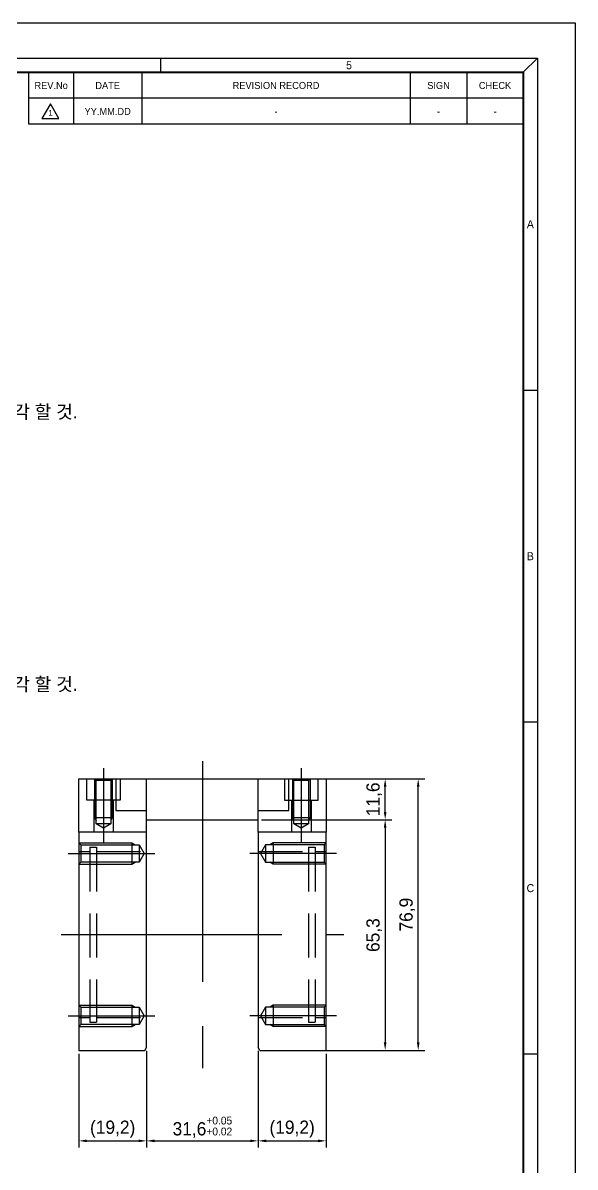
# Model space of a CAD drawing. Header units: inches. Extents: x 0 to 23821, y 0 to 11279.
# Drawn here: x 18143.7 to 18300, y 1991.1 to 2315.1 of the extents above; entities that cross this region are included whole.
import ezdxf

# ---------------------------------------------------------------- set-up
doc = ezdxf.new("R2010")
doc.units = ezdxf.units.IN
doc.header["$LTSCALE"] = 10
doc.header["$MEASUREMENT"] = 0
doc.linetypes.add('CENTER', pattern=[2, 1.25, -0.25, 0.25, -0.25])
doc.linetypes.add('HIDDEN', pattern=[0.375, 0.25, -0.125])
doc.layers.get('Defpoints').update_dxf_attribs({"color": 8})
doc.layers.add('CENTER LINE', color=1, linetype='CENTER')
doc.layers.add('HIDDEN LINE', color=4, linetype='HIDDEN')
doc.styles.add('SCI', font='')
doc.styles.get('SCI').set_extended_font_data('Gulim')
doc.dimstyles.new('SCH', dxfattribs={"dimtxt": 2.5, "dimasz": 2, "dimexe": 1.25, "dimexo": 0.625, "dimtad": 1, "dimdec": 8, "dimtxsty": 'SCI', "dimcen": 2.5, "dimclrd": 4, "dimclre": 4, "dimclrt": 7, "dimadec": 8, "dimazin": 2, "dimtfac": 1, "dimtdec": 8, "dimtmove": 0, "dimatfit": 3, "dimfxl": 1, "dimarcsym": 0})

# ---------------------------------------------------------------- blocks, each defined once
blk = doc.blocks.new('A$C5b8731fd')
for p, q in [((0, 0), (-2.25, -3.9)), ((2.25, -3.9), (0, 0)), ((-2.25, -3.9), (2.25, -3.9))]:
    blk.add_line(p, q)
blk = doc.blocks.new('SECHANG REV')
at = {"color": 7}
blk.add_line((-52.5, 0), (-52.5, 5.5), dxfattribs=at)
at = {"color": 3}
for p, q in [((-43, 5.5), (-43, 0)), ((-28.5, 5.5), (-28.5, 0)), ((28.5, 5.5), (28.5, 0)), ((40.5, 5.5), (40.5, 0)), ((52.5, 5.5), (52.5, 0))]:
    blk.add_line(p, q, dxfattribs=at)
blk.add_line((52.5, 0), (-52.5, 0))
blk = doc.blocks.new('SECHANG A3')
at = {"color": 2}
for p, q in [((122, 289.5), (122, 286.5)), ((202, 289.5), (199, 286.5))]:
    blk.add_line(p, q, dxfattribs=at)
at = {"color": 3}
blk.add_line((94, 286.5), (199, 286.5), dxfattribs=at)
for p, q in [((199, 219), (202, 219)), ((202, 148.5), (199, 148.5)), ((202, 78), (199, 78))]:
    blk.add_line(p, q)
at = {"color": 1}
blk.add_lwpolyline([(-210, 297), (210, 297), (210, 0), (-210, 0)], close=True, dxfattribs=at)
at = {"color": 2}
blk.add_lwpolyline([(-198, 289.5), (202, 289.5), (202, 7.5), (-198, 7.5)], close=True, dxfattribs=at)
at = {"const_width": 0.4}
blk.add_lwpolyline([(-195, 286.5), (199, 286.5), (199, 10.5), (-195, 10.5)], close=True, dxfattribs=at)
blk.add_blockref('SECHANG REV', (146.5, 281))
at = {"color": 2, "char_height": 1.7, "attachment_point": 5, "style": 'SCI'}
for s, insert, width in [('5', (162, 288), 80), ('A', (200.5, 254.25), 3), ('B', (200.5, 183.75), 3), ('C', (200.5, 113.25), 3)]:
    blk.add_mtext(s, dxfattribs=dict(at, insert=insert, width=width))
at = {"char_height": 1.5, "attachment_point": 5, "style": 'SCI'}
for s, insert, width in [('REV.No', (98.75, 283.7), 9.5), ('DATE', (110.75, 283.7), 14.5), ('REVISION RECORD', (146.5, 283.7), 57), ('SIGN', (181, 283.7), 12), ('CHECK', (193, 283.7), 12)]:
    blk.add_mtext(s, dxfattribs=dict(at, insert=insert, width=width))
blk = doc.blocks.new('23MDTapSHM6 Dp15')
at = {"layer": 'CENTER LINE', "ltscale": 3.6836}
blk.add_line((-3, 0), (21.56, 0), dxfattribs=at)
at = {"layer": 'HIDDEN LINE', "ltscale": 7.367199}
for p, q in [((0, 3), (15, 3)), ((0.54, 2.46), (0, 3)), ((0.54, 2.46), (17.14, 2.46)), ((0.54, 2.46), (0.54, -2.46)), ((15, 3), (15.94, 2.46)), ((15, 3), (15, -3)), ((17.14, 2.46), (17.14, -2.46)), ((17.14, 2.46), (18.56, 0)), ((18.56, 0), (17.14, -2.46)), ((0, -3), (0.54, -2.46)), ((0, -3), (15, -3)), ((17.14, -2.46), (0.54, -2.46)), ((15, -3), (15.94, -2.46))]:
    blk.add_line(p, q, dxfattribs=at)
blk = doc.blocks.new('MDTapSHM5 Dp11')
at = {"layer": 'CENTER LINE', "ltscale": 2.991505}
blk.add_line((-3, 0), (16.94, 0), dxfattribs=at)
at = {"layer": 'HIDDEN LINE', "ltscale": 5.983011}
for p, q in [((0, 2.5), (11, 2.5)), ((0.43, 2.07), (0, 2.5)), ((0.43, 2.07), (12.75, 2.07)), ((0.43, 2.07), (0.43, -2.07)), ((11, 2.5), (11.75, 2.07)), ((11, 2.5), (11, -2.5)), ((12.75, 2.07), (12.75, -2.07)), ((12.75, 2.07), (13.94, 0)), ((13.94, 0), (12.75, -2.07)), ((0, -2.5), (0.43, -2.07)), ((0, -2.5), (11, -2.5)), ((12.75, -2.07), (0.43, -2.07)), ((11, -2.5), (11.75, -2.07))]:
    blk.add_line(p, q, dxfattribs=at)
blk = doc.blocks.new('23A$C00F476D9')
for p, q in [((-35, 11.6), (35, 11.6)), ((-35, -3.5), (-35, 11.6)), ((-15.8, -3.5), (-15.8, 11.6)), ((15.8, -3.5), (15.8, 11.6)), ((35, 11.6), (35, -3.5)), ((-15.8, 0), (15.8, 0)), ((-15.8, -3.5), (-35, -3.5)), ((-35, -3.5), (-35, -65.3)), ((-15.8, -64.43), (-15.8, -3.5)), ((35, -3.5), (15.8, -3.5)), ((15.8, -3.5), (15.8, -64.43)), ((35, -65.3), (35, -3.5)), ((-16.3, -65.3), (-15.8, -64.43)), ((16.3, -65.3), (15.8, -64.43)), ((-35, -65.3), (-16.3, -65.3)), ((16.3, -65.3), (35, -65.3))]:
    blk.add_line(p, q)
at = {"layer": 'CENTER LINE', "ltscale": 5}
for p, q in [((0, 16.6), (0, -70.3)), ((-40, -32.5), (40, -32.5))]:
    blk.add_line(p, q, dxfattribs=at)
at = {"layer": 'CENTER LINE', "ltscale": 3.375}
for p, q in [((-28, 14.6), (-28, -6.5)), ((28, 14.6), (28, -6.5))]:
    blk.add_line(p, q, dxfattribs=at)
at = {"layer": 'HIDDEN LINE', "ltscale": 6.75}
for p, q in [((-32.75, 5.6), (-32.75, 11.6)), ((-23.25, 11.6), (-23.25, 5.6)), ((23.25, 11.6), (23.25, 5.6)), ((32.75, 5.6), (32.75, 11.6)), ((-23.25, 5.6), (-32.75, 5.6)), ((-30.75, 5.6), (-30.75, -3.5)), ((-25.25, 5.6), (-25.25, -3.5)), ((23.25, 5.6), (32.75, 5.6)), ((25.25, 5.6), (25.25, -3.5)), ((30.75, 5.6), (30.75, -3.5))]:
    blk.add_line(p, q, dxfattribs=at)
at = {"layer": 'HIDDEN LINE', "ltscale": 5}
for p, q in [((-24.5, 11.6), (-24.5, 2.6)), ((24.5, 2.6), (24.5, 11.6)), ((-24.5, 2.6), (-15.8, 2.6)), ((15.8, 2.6), (24.5, 2.6)), ((-35, -9), (-31.9, -9)), ((-31.9, -7.75), (-31.9, -57.25)), ((-31.9, -7.75), (-30, -7.75)), ((-30, -7.75), (-30, -57.25)), ((-30, -9), (-15.8, -9)), ((15.8, -9), (30, -9)), ((30, -7.75), (31.9, -7.75)), ((30, -7.75), (30, -57.25)), ((31.9, -7.75), (31.9, -57.25)), ((31.9, -9), (35, -9)), ((-35, -56), (-31.9, -56)), ((-31.9, -57.25), (-30, -57.25)), ((-30, -56), (-15.8, -56)), ((15.8, -56), (30, -56)), ((30, -57.25), (31.9, -57.25)), ((31.9, -56), (35, -56))]:
    blk.add_line(p, q, dxfattribs=at)
at = {"rotation": 270}
for p in [(-28, 11.6), (28, 11.6)]:
    blk.add_blockref('MDTapSHM5 Dp11', p, dxfattribs=at)
for p in [(-35, -9.52), (-35, -55.48)]:
    blk.add_blockref('23MDTapSHM6 Dp15', p)
at = {"xscale": -1}
for p in [(35, -9.52), (35, -55.48)]:
    blk.add_blockref('23MDTapSHM6 Dp15', p, dxfattribs=at)
blk = doc.blocks.new('*D1059')
at = {"color": 4, "lineweight": -2, "transparency": 16777216}
for p, q in [((18159.49, 2023.24), (18159.49, 1996.7)), ((18178.69, 2024.1), (18178.69, 1996.7)), ((18161.74, 1998.58), (18176.44, 1998.58))]:
    blk.add_line(p, q, dxfattribs=at)
at = {"color": 4, "transparency": 16777216}
for points in [[(18161.74, 1998.95), (18161.74, 1998.2), (18159.49, 1998.58)], [(18176.44, 1998.95), (18176.44, 1998.2), (18178.69, 1998.58)]]:
    blk.add_solid(points, dxfattribs=at)
at = {"layer": 'Defpoints', "color": 0, "transparency": 16777216}
for p in [(18178.69, 2025.04), (18159.49, 2024.18), (18178.69, 1998.58)]:
    blk.add_point(p, dxfattribs=at)
at = {"color": 7, "transparency": 16777216, "insert": (18169.09, 2001.88), "char_height": 3.75, "attachment_point": 5, "style": 'SCI'}
blk.add_mtext('(19,2)', dxfattribs=at)
blk = doc.blocks.new('*D1060')
at = {"color": 4, "lineweight": -2, "transparency": 16777216}
for p, q in [((18178.69, 2024.1), (18178.69, 1996.7)), ((18210.29, 2024.1), (18210.29, 1996.7)), ((18180.94, 1998.58), (18208.04, 1998.58))]:
    blk.add_line(p, q, dxfattribs=at)
at = {"color": 4, "transparency": 16777216}
for points in [[(18180.94, 1998.95), (18180.94, 1998.2), (18178.69, 1998.58)], [(18208.04, 1998.95), (18208.04, 1998.2), (18210.29, 1998.58)]]:
    blk.add_solid(points, dxfattribs=at)
at = {"layer": 'Defpoints', "color": 0, "transparency": 16777216}
for p in [(18178.69, 2025.04), (18210.29, 2025.04), (18210.29, 1998.58)]:
    blk.add_point(p, dxfattribs=at)
at = {"color": 7, "transparency": 16777216, "insert": (18194.49, 2002.43), "char_height": 3.75, "attachment_point": 5, "style": 'SCI'}
blk.add_mtext('31,6{\\H0.59x;\\S+0.05^ +0.02;}', dxfattribs=at)
blk = doc.blocks.new('*D1061')
at = {"color": 4, "lineweight": -2, "transparency": 16777216}
for p, q in [((18210.29, 2024.1), (18210.29, 1996.7)), ((18229.49, 2023.24), (18229.49, 1996.7)), ((18212.54, 1998.58), (18227.24, 1998.58))]:
    blk.add_line(p, q, dxfattribs=at)
at = {"color": 4, "transparency": 16777216}
for points in [[(18212.54, 1998.95), (18212.54, 1998.2), (18210.29, 1998.58)], [(18227.24, 1998.95), (18227.24, 1998.2), (18229.49, 1998.58)]]:
    blk.add_solid(points, dxfattribs=at)
at = {"layer": 'Defpoints', "color": 0, "transparency": 16777216}
for p in [(18210.29, 2025.04), (18229.49, 2024.18), (18229.49, 1998.58)]:
    blk.add_point(p, dxfattribs=at)
at = {"color": 7, "transparency": 16777216, "insert": (18219.89, 2001.88), "char_height": 3.75, "attachment_point": 5, "style": 'SCI'}
blk.add_mtext('(19,2)', dxfattribs=at)
blk = doc.blocks.new('*D1063')
at = {"color": 4, "lineweight": -2, "transparency": 16777216}
for p, q in [((18211.22, 2101.08), (18248.1, 2101.08)), ((18246.23, 2091.73), (18246.23, 2098.83)), ((18211.22, 2089.48), (18248.1, 2089.48))]:
    blk.add_line(p, q, dxfattribs=at)
at = {"color": 4, "transparency": 16777216}
for points in [[(18245.85, 2098.83), (18246.6, 2098.83), (18246.23, 2101.08)], [(18245.85, 2091.73), (18246.6, 2091.73), (18246.23, 2089.48)]]:
    blk.add_solid(points, dxfattribs=at)
at = {"layer": 'Defpoints', "color": 0, "transparency": 16777216}
for p in [(18210.29, 2101.08), (18246.23, 2101.08), (18210.29, 2089.48)]:
    blk.add_point(p, dxfattribs=at)
at = {"color": 7, "transparency": 16777216, "insert": (18243.13, 2095.28), "char_height": 3.75, "attachment_point": 5, "rotation": 90, "style": 'SCI'}
blk.add_mtext('11,6', dxfattribs=at)
blk = doc.blocks.new('*D1064')
at = {"color": 4, "lineweight": -2, "transparency": 16777216}
for p, q in [((18211.22, 2089.48), (18248.1, 2089.48)), ((18246.23, 2087.23), (18246.23, 2026.43)), ((18211.72, 2024.18), (18248.1, 2024.18))]:
    blk.add_line(p, q, dxfattribs=at)
at = {"color": 4, "transparency": 16777216}
for points in [[(18245.85, 2087.23), (18246.6, 2087.23), (18246.23, 2089.48)], [(18245.85, 2026.43), (18246.6, 2026.43), (18246.23, 2024.18)]]:
    blk.add_solid(points, dxfattribs=at)
at = {"layer": 'Defpoints', "color": 0, "transparency": 16777216}
for p in [(18210.29, 2089.48), (18210.79, 2024.18), (18246.23, 2024.18)]:
    blk.add_point(p, dxfattribs=at)
at = {"color": 7, "transparency": 16777216, "insert": (18243.13, 2056.83), "char_height": 3.75, "attachment_point": 5, "rotation": 90, "style": 'SCI'}
blk.add_mtext('65,3', dxfattribs=at)
blk = doc.blocks.new('*D775')
at = {"color": 4, "lineweight": -2, "transparency": 16777216}
for p, q in [((18230.42, 2101.08), (18257.46, 2101.08)), ((18255.58, 2026.43), (18255.58, 2098.83)), ((18230.42, 2024.18), (18257.46, 2024.18))]:
    blk.add_line(p, q, dxfattribs=at)
at = {"color": 4, "transparency": 16777216}
for points in [[(18255.21, 2098.83), (18255.96, 2098.83), (18255.58, 2101.08)], [(18255.21, 2026.43), (18255.96, 2026.43), (18255.58, 2024.18)]]:
    blk.add_solid(points, dxfattribs=at)
at = {"layer": 'Defpoints', "color": 0, "transparency": 16777216}
for p in [(18229.49, 2101.08), (18255.58, 2101.08), (18229.49, 2024.18)]:
    blk.add_point(p, dxfattribs=at)
at = {"color": 7, "transparency": 16777216, "insert": (18252.49, 2062.63), "char_height": 3.75, "attachment_point": 5, "rotation": 90, "style": 'SCI'}
blk.add_mtext('76,9', dxfattribs=at)

msp = doc.modelspace()

# ---------------------------------------------------------------- block references
for name, p, xscale, yscale, zscale in [('SECHANG A3', (18020, 1919.11632666), 1.333333333333333, 1.333333333333333, 1.333333333333333), ('SECHANG REV', (18215.33333333, 2286.44965999), 1.333333333333333, 1.333333333333333, 1.333333333333333), ('A$C5b8731fd', (18151.47871773, 2292.22672681), 1.066666666666666, 1.066666666666666, 1.066666666666666)]:
    msp.add_blockref(name, p, dxfattribs=dict(xscale=xscale, yscale=yscale, zscale=zscale))
msp.add_blockref('23A$C00F476D9', (18194.48723657, 2089.47503155))

# ---------------------------------------------------------------- texts
at = {"attachment_point": 5, "style": 'SCI'}
for s, insert, char_height, width in [('YY.MM.DD', (18167.66666667, 2290.04965999), 2, 19.3333333333), ('{\\fGulim|b0|i0|c129|p50;1}', (18151.47871773, 2289.62642095), 1.6, 4.804119311), ('-', (18215.33333333, 2290.04965999), 2, 76), ('-', (18261.33333333, 2290.04965999), 2, 16), ('-', (18277.33333333, 2290.04965999), 2, 16)]:
    msp.add_mtext(s, dxfattribs=dict(at, insert=insert, char_height=char_height, width=width))
at = {"color": 7, "char_height": 3.75, "attachment_point": 1, "style": 'SCI'}
for insert in [(18109.44046081, 2206.87184591), (18109.44046081, 2129.73886974)]:
    msp.add_mtext('양 측면 "□" 음각 할 것.', dxfattribs=dict(at, insert=insert))

# ---------------------------------------------------------------- dimensions: what is measured, and where the dimension line sits
for base, p1, p2, picture, middle in [((18246.2251241232, 2101.07503155), (18210.2872365697, 2089.47503155), (18210.2872365697, 2101.07503155), '*D1063', (18243.1305002883, 2095.27503155)), ((18255.5800966296, 2101.07503155), (18229.4872365697, 2024.17503155), (18229.4872365697, 2101.07503155), '*D775', (18252.4879694658, 2062.62503155)), ((18246.2251241232, 2024.17503155), (18210.2872365697, 2089.47503155), (18210.7872365697, 2024.17503155), '*D1064', (18243.1329969595, 2056.82503155))]:
    dim = msp.add_linear_dim(base=base, p1=p1, p2=p2, angle=90, dimstyle='SCH', override={"dimscale": 1.5, "dimasz": 1.5})
    dim.commit()
    dim.dimension.update_dxf_attribs({"geometry": picture, "text_midpoint": middle})
for base, p1, p2, text, picture, middle in [((18178.6872365697, 1998.5764329959), (18159.4872365697, 2024.17503155), (18178.6872365697, 2025.0410569537), '(<>)', '*D1059', (18169.0872365697, 2001.8832738747)), ((18210.2872365697, 1998.5764329959), (18178.6872365697, 2025.0410569537), (18210.2872365697, 2025.0410569537), '<>{\\H0.59x;\\S+0.05^ +0.02;}', '*D1060', (18194.4872365697, 2002.4282888548)), ((18229.4872365697, 1998.5764329959), (18210.2872365697, 2025.0410569537), (18229.4872365697, 2024.17503155), '(<>)', '*D1061', (18219.8872365697, 2001.8832738747))]:
    dim = msp.add_linear_dim(base=base, p1=p1, p2=p2, text=text, dimstyle='SCH', override={"dimscale": 1.5, "dimasz": 1.5})
    dim.commit()
    dim.dimension.update_dxf_attribs({"geometry": picture, "text_midpoint": middle})

# ---------------------------------------------------------------- leaders
at = {"annotation_type": 0, "has_hookline": 1, "hookline_direction": 0, "text_width": 53.17909454}
for points in [[(18074.29473456, 2168.09727738), (18104.72142851, 2204.99684591), (18108.50296081, 2204.99684591)], [(18086.33037562, 2097.27458645), (18104.72142851, 2127.86386974), (18108.50296081, 2127.86386974)]]:
    msp.add_leader(points, dimstyle='SCH', override={"dimscale": 1.5, "dimasz": 1.5, "dimgap": 0.625, "dimtad": 0}, dxfattribs=at)

doc.saveas('drawing.dxf')
